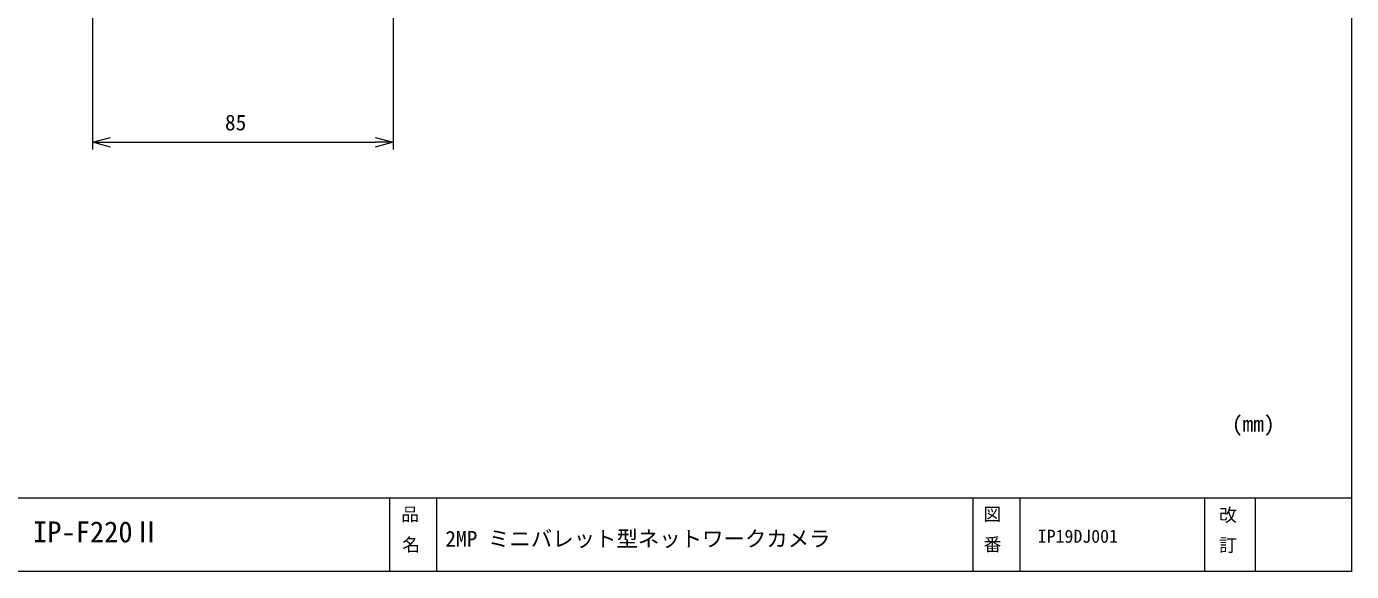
# Model space of a CAD drawing. Units: millimetres on the paper. Extents: x -139 to 141, y -98 to 91.
# Drawn here: x -44.7 to 140.9, y -98.5 to -22.1 of the extents above; entities that cross this region are included whole.
import ezdxf
from ezdxf.enums import TextEntityAlignment as Align

# ---------------------------------------------------------------- set-up
doc = ezdxf.new("R2010")
doc.units = ezdxf.units.MM
for name, color, linetype, lineweight in [('0-0_0', 7, 'Continuous', 18), ('0-1_寸法線', 7, 'Continuous', 18), ('0-2_枠', 4, 'Continuous', 13), ('0-3_外形線', 7, 'Continuous', 18)]:
    doc.layers.add(name, color=color, linetype=linetype, lineweight=lineweight)
doc.layers.add('0-D_細線_0.15', color=4, linetype='Continuous')
doc.styles.add('ＭＳ ゴシック', font='')
doc.styles.get('ＭＳ ゴシック').set_extended_font_data('MS Gothic')

msp = doc.modelspace()

# ---------------------------------------------------------------- linework, layer by layer
at = {"layer": '0-0_0'}
for p, q in [((-35.483, -38.335), (-32.983, -37.665)), ((-35.483, -38.335), (-32.983, -38.335)), ((-32.983, -39.005), (-35.483, -38.335)), ((4.135, -37.665), (6.635, -38.335)), ((6.635, -38.335), (4.135, -38.335)), ((6.635, -38.335), (4.135, -39.005))]:
    msp.add_line(p, q, dxfattribs=at)
at = {"layer": '0-1_寸法線'}
for p, q in [((6.635, -13.697), (6.635, -39.335)), ((-35.483, -17.074), (-35.483, -39.335)), ((-32.983, -38.335), (4.135, -38.335))]:
    msp.add_line(p, q, dxfattribs=at)
at = {"layer": '0-2_枠', "color": 7}
for p, q in [((-139.341, -88.135), (140.925, -88.135)), ((6.128, -88.135), (6.128, -98.455)), ((12.711, -88.135), (12.711, -98.455)), ((87.848, -88.135), (87.848, -98.455)), ((94.431, -88.135), (94.431, -98.455)), ((120.337, -88.135), (120.337, -98.455)), ((127.449, -88.135), (127.449, -98.455))]:
    msp.add_line(p, q, dxfattribs=at)
msp.add_lwpolyline([(-139.341, 91.229), (140.925, 91.229), (140.925, -98.455), (-139.341, -98.455)], close=True, dxfattribs=at)

# ---------------------------------------------------------------- texts
at = {"layer": '0-1_寸法線', "color": 4, "style": 'ＭＳ ゴシック'}
msp.add_text('85', height=2.199, dxfattribs=at).set_placement((-16.924, -37.335), align=Align.BOTTOM_LEFT)
at = {"layer": '0-2_枠', "style": 'ＭＳ ゴシック'}
for s, height, p in [('(mm)', 2.199, (124.175, -79.53)), ('品', 1.833, (7.754, -91.898)), ('図', 1.833, (89.337, -91.898)), ('改', 1.833, (122.36, -92)), ('名', 1.833, (7.906, -96.166)), ('番', 1.833, (89.363, -96.141)), ('訂', 1.833, (122.366, -96.23))]:
    msp.add_text(s, height=height, dxfattribs=at).set_placement(p, align=Align.BOTTOM_LEFT)
at = {"layer": '0-3_外形線', "color": 4, "style": 'ＭＳ ゴシック'}
for s, height, p in [('IP-F220Ⅱ', 2.933, (-43.827, -95.25)), ('2MP ミニバレット型ネットワークカメラ', 2.199, (13.953, -95.625))]:
    msp.add_text(s, height=height, dxfattribs=at).set_placement(p, align=Align.BOTTOM_LEFT)
at = {"layer": '0-D_細線_0.15', "style": 'ＭＳ ゴシック'}
msp.add_text('IP19DJ001', height=1.833, dxfattribs=at).set_placement((96.973, -94.986), align=Align.BOTTOM_LEFT)

doc.saveas('drawing.dxf')
